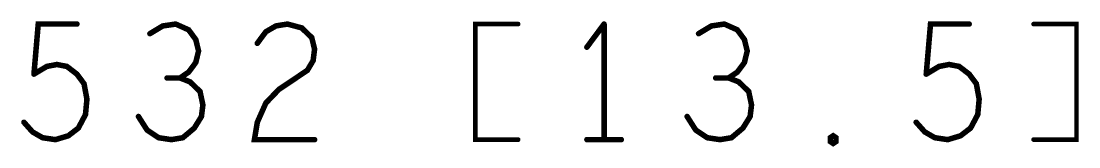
# Model space of a CAD drawing. Header units: millimetres. Extents: x 3362 to 3827, y -139 to 191.
# Drawn here: x 3594.35 to 3623.44, y 96.89 to 100.34 of the extents above; entities that cross this region are included whole.
import ezdxf

# ---------------------------------------------------------------- set-up
doc = ezdxf.new("R2010")
doc.units = ezdxf.units.MM
doc.header["$LTSCALE"] = 23.1
doc.layers.get('0').update_dxf_attribs({"linetype": 'CONTINUOUS'})

# ---------------------------------------------------------------- blocks, each defined once
blk = doc.blocks.new('PAD_R1')
at = {"const_width": 0.5}
blk.add_lwpolyline([(0.25, 0, 1), (-0.25, 0, 1)], format="xyb", close=True, dxfattribs=at)

msp = doc.modelspace()

# ---------------------------------------------------------------- linework, layer by layer
for points, const_width in [([(3594.703, 98.884), (3594.821, 100.259), (3595.884, 100.259)], 0.152), ([(3598.719, 98.778), (3598.955, 98.937), (3599.152, 99.201), (3599.231, 99.519), (3599.152, 99.836), (3598.955, 100.101), (3598.601, 100.259), (3598.246, 100.207), (3597.892, 99.995)], 0.152), ([(3600.845, 99.73), (3601.081, 100.048), (3601.357, 100.207), (3601.672, 100.259), (3602.065, 100.154), (3602.341, 99.889), (3602.42, 99.572), (3602.38, 99.254), (3602.223, 98.989), (3601.435, 98.46), (3601.081, 98.09), (3600.845, 97.561), (3600.766, 97.084), (3602.42, 97.084)], 0.152), ([(3608.019, 97.084), (3606.838, 97.084), (3606.838, 100.259), (3608.019, 100.259)], 0.127), ([(3610.381, 100.259), (3609.909, 99.624)], 0.152), ([(3610.381, 97.084), (3610.381, 100.259)], 0.152), ([(3613.806, 98.778), (3614.043, 98.937), (3614.24, 99.201), (3614.318, 99.519), (3614.24, 99.836), (3614.043, 100.101), (3613.688, 100.259), (3613.334, 100.207), (3612.98, 99.995)], 0.152), ([(3619.24, 98.884), (3619.358, 100.259), (3620.421, 100.259)], 0.152), ([(3622.192, 97.084), (3623.373, 97.084), (3623.373, 100.259), (3622.192, 100.259)], 0.127), ([(3594.428, 97.561), (3594.664, 97.296), (3594.939, 97.137), (3595.294, 97.084), (3595.648, 97.19), (3595.924, 97.402), (3596.12, 97.772), (3596.16, 98.196), (3596.081, 98.619), (3595.884, 98.884), (3595.609, 99.095), (3595.333, 99.148), (3595.057, 99.095), (3594.703, 98.884)], 0.152), ([(3618.964, 97.561), (3619.2, 97.296), (3619.476, 97.137), (3619.83, 97.084), (3620.184, 97.19), (3620.46, 97.402), (3620.657, 97.772), (3620.696, 98.196), (3620.618, 98.619), (3620.421, 98.884), (3620.145, 99.095), (3619.869, 99.148), (3619.594, 99.095), (3619.24, 98.884)], 0.152), ([(3597.577, 97.719), (3597.813, 97.349), (3598.128, 97.137), (3598.483, 97.084), (3598.798, 97.137), (3599.113, 97.402), (3599.309, 97.719), (3599.349, 98.037), (3599.27, 98.407), (3598.994, 98.672), (3598.719, 98.778), (3598.365, 98.778)], 0.152), ([(3612.665, 97.719), (3612.901, 97.349), (3613.216, 97.137), (3613.57, 97.084), (3613.885, 97.137), (3614.2, 97.402), (3614.397, 97.719), (3614.436, 98.037), (3614.358, 98.407), (3614.082, 98.672), (3613.806, 98.778), (3613.452, 98.778)], 0.152), ([(3609.909, 97.084), (3610.854, 97.084)], 0.152)]:
    msp.add_lwpolyline(points, dxfattribs=dict(const_width=const_width))
at = {"const_width": 0.152}
msp.add_lwpolyline([(3616.681, 96.979), (3616.602, 97.032), (3616.602, 97.137), (3616.681, 97.19), (3616.759, 97.137), (3616.759, 97.032)], close=True, dxfattribs=at)

# ---------------------------------------------------------------- block references
for p, xscale, yscale in [((3595.884, 100.259), 0.1524, 0.1524), ((3597.892, 99.995), 0.1524, 0.1524), ((3608.019, 100.259), 0.127, 0.127), ((3610.381, 100.259), 0.1524, 0.1524), ((3610.381, 100.259), 0.1524, 0.1524), ((3612.98, 99.995), 0.1524, 0.1524), ((3620.421, 100.259), 0.1524, 0.1524), ((3622.192, 100.259), 0.127, 0.127), ((3600.845, 99.73), 0.1524, 0.1524), ((3609.909, 99.624), 0.1524, 0.1524), ((3594.703, 98.884), 0.1524, 0.1524), ((3594.703, 98.884), 0.1524, 0.1524), ((3619.24, 98.884), 0.1524, 0.1524), ((3619.24, 98.884), 0.1524, 0.1524), ((3598.365, 98.778), 0.1524, 0.1524), ((3598.719, 98.778), 0.1524, 0.1524), ((3613.452, 98.778), 0.1524, 0.1524), ((3613.806, 98.778), 0.1524, 0.1524), ((3597.577, 97.719), 0.1524, 0.1524), ((3612.665, 97.719), 0.1524, 0.1524), ((3594.428, 97.561), 0.1524, 0.1524), ((3618.964, 97.561), 0.1524, 0.1524), ((3602.42, 97.084), 0.1524, 0.1524), ((3608.019, 97.084), 0.127, 0.127), ((3609.909, 97.084), 0.1524, 0.1524), ((3610.381, 97.084), 0.1524, 0.1524), ((3610.854, 97.084), 0.1524, 0.1524), ((3622.192, 97.084), 0.127, 0.127)]:
    msp.add_blockref('PAD_R1', p, dxfattribs=dict(xscale=xscale, yscale=yscale))

doc.saveas('drawing.dxf')
